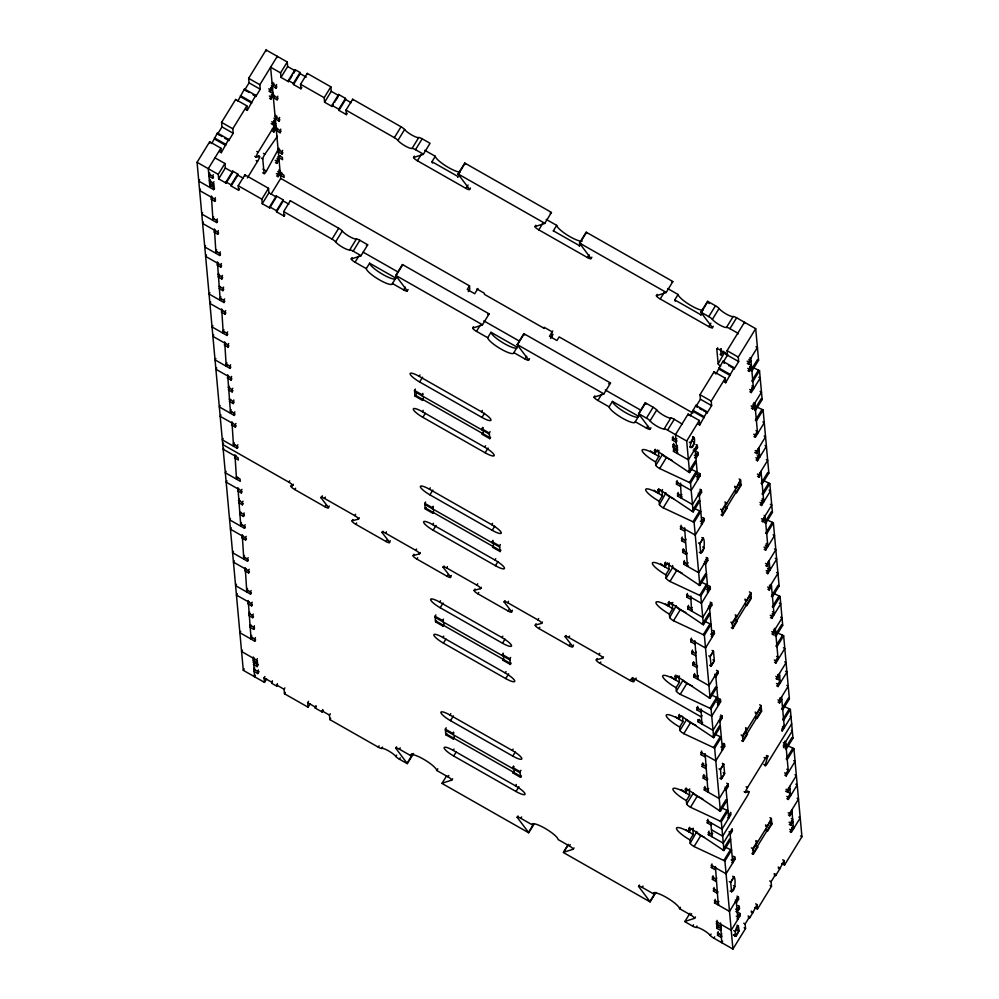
<?xml version="1.0" encoding="UTF-8"?>
<svg xmlns="http://www.w3.org/2000/svg" width="999" height="999" viewBox="0 0 999 999"><rect width="100%" height="100%" fill="white"/><g stroke="black" fill="none" stroke-linecap="round" stroke-linejoin="round"><path stroke-width="1.5" d="M738.935 930.793C730.694 949.45 738.111 913.086 738.935 930.793L737.537 929.994M763.773 764.385L765.184 765.184L767.781 756.255L766.383 755.456M262.7 172.802L264.098 173.601A4.346 0.662 -60.3 0 0 266.433 171.104L278.546 148.863M266.558 678.995L264.473 682.392L243.294 670.329L197.065 162.3L209.678 141.771L220.891 148.152L221.303 152.66L219.892 151.86M218.244 134.54L217.545 134.141L221.99 126.898L221.578 122.377L235.652 99.475L246.865 105.869L247.277 110.377L245.866 109.578M245.292 90.509L244.593 90.11L249.051 82.855L248.639 78.334L266.071 49.95L287.25 62L287.662 66.521L280.981 77.398L288.461 81.656L289.298 80.295M211.751 143.556L217.432 133.017L228.646 139.398L228.759 140.534L227.347 139.735M237.725 101.274L244.493 88.973L255.707 95.355L255.806 96.491L254.408 95.692M199.613 179.758L198.776 181.119L213.724 189.623L214.56 188.274M220.891 148.152L208.279 168.681L209.99 187.5L211.101 185.689M228.759 140.534L233.204 133.279L232.792 128.759L246.865 105.869M255.806 96.491L260.252 89.236L259.852 84.728L277.285 56.331L277.397 57.505M221.303 152.66L228.646 139.398M247.277 110.377L255.707 95.355M209.59 172.59L208.754 173.951L212.487 176.086L212.7 178.334L208.953 176.211L210.215 174.176M200.462 189.173L199.625 190.522L214.585 199.038L214.785 201.298L211.051 199.163L212.3 197.128M210.227 179.558L209.39 180.919L213.124 183.042L213.324 185.302L209.59 183.179L210.839 181.131M212.487 176.086L213.324 174.725M212.7 178.334L213.536 176.985M210.614 183.878L209.778 185.24L213.524 187.375L213.724 189.623M271.391 85.489L276.061 88.149L275.849 85.889L272.115 83.766L272.952 82.405M268.893 91.109L270.304 91.908L270.092 89.648L273.988 83.304M227.385 181.094L226.124 183.129L218.656 178.871L218.244 174.363L224.925 163.486L214.947 157.817L215.01 158.466M280.981 77.398L280.569 72.877L287.25 62M213.124 183.042L213.961 181.681M270.304 91.908L272.527 88.274L271.129 87.487M213.324 185.302L214.161 183.941M213.524 187.375L214.348 186.014M218.656 178.871L225.324 168.007L224.925 163.486M275.849 85.889L276.686 84.528M269.543 98.252L270.954 99.051L270.741 96.791L272.964 93.169L272.527 88.274M276.061 88.149L276.885 86.788M211.401 196.004L212.987 220.429L214.098 218.619M270.954 99.051L273.726 94.518M202.61 212.687L201.773 214.048L216.721 222.552L217.557 221.191M273.913 118.157L279.058 121.079L278.846 118.819L275.112 116.696L273.376 97.69L274.638 95.654M214.585 199.038L215.409 197.677M273.376 97.69L277.123 99.813L277.747 96.204M226.124 183.129L226.024 182.005L232.705 171.129L237.737 174.001L237.849 175.125L231.169 186.001L238.636 190.247L239.473 188.898M288.461 81.656L288.361 80.519L295.03 69.643L300.075 72.515L300.175 73.651L293.494 84.515L300.974 88.774L301.81 87.413M214.785 201.298L215.622 199.937M227.797 180.407L228.209 179.733M228.634 179.058L229.47 177.697M229.882 177.01L230.294 176.336M230.719 175.649L231.131 174.975M231.556 174.301L232.392 172.939M277.123 99.813L277.959 98.451M289.71 79.608L290.135 78.933M290.547 78.247L291.383 76.898M291.795 76.211L292.22 75.537M293.469 73.501L294.305 72.14M294.717 71.453L295.03 69.643M203.459 222.09L202.622 223.451L217.57 231.968L217.782 234.228L214.048 232.093L215.297 230.057M231.169 186.001L231.056 184.865L237.737 174.001M293.494 84.515L293.394 83.392L300.075 72.515M213.611 216.808L212.775 218.169L216.508 220.304L216.721 222.552M275.112 116.696L275.949 115.335M271.191 123.639L273.289 124.838L273.089 122.577L276.985 116.234M273.289 124.838L275.524 121.204L274.126 120.404M216.508 220.304L217.345 218.943M254.807 156.393L256.206 157.193A4.346 0.662 -60.3 0 1 258.167 152.273L275.749 123.651L274.338 122.852M278.846 118.819L279.683 117.457M238.636 190.247L238.224 185.739L244.905 174.862L268.519 188.312L268.931 192.819L262.262 203.696L269.73 207.954L271.403 205.232M300.974 88.774L300.562 84.253L307.242 73.389L330.856 86.826L331.268 91.346L324.588 102.223L332.068 106.468L333.316 104.433M272.54 131.181L273.951 131.98L273.738 129.72L275.961 126.099L275.524 121.204M279.058 121.079L279.882 119.718M214.398 228.933L215.984 253.359L217.108 251.523M273.951 131.98L276.723 127.447M205.607 245.617L204.77 246.978L219.718 255.482L220.554 254.121M247.39 177.922L257.555 161.363A4.346 0.662 -60.3 0 0 259.553 156.443L258.154 155.644M279.795 149.463L278.309 151.873L282.055 154.008L281.843 151.748L278.109 149.625L276.373 130.619L277.635 128.571M217.57 231.968L218.406 230.607M276.373 130.619L280.12 132.742L280.744 129.121M217.782 234.228L218.619 232.867M280.12 132.742L280.944 131.381M206.456 255.02L205.619 256.381L220.567 264.897L220.779 267.145L217.045 265.022L218.294 262.987M216.608 249.738L215.772 251.099L219.505 253.222L219.718 255.482M278.109 149.625L278.946 148.264M219.505 253.222L220.342 251.873M281.843 151.748L282.68 150.387M275.399 162.612L276.81 163.399L276.598 161.151L279.945 155.707M282.055 154.008L282.879 152.647M276.81 163.399L279.033 159.778L276.935 158.579M217.395 261.863L220.255 300.399L221.378 298.589M220.567 264.897L221.403 263.536M262.262 203.696L261.85 199.176L268.519 188.312M324.588 102.223L324.176 97.702L330.856 86.826M220.779 267.145L221.616 265.796M276.611 175.874L278.009 176.673L277.809 174.413L280.032 170.792L279.033 159.778M278.009 176.673L280.794 172.14M218.744 273.264L217.919 274.613L221.653 276.748L221.853 279.008L218.119 276.873L219.455 274.7M280.769 178.896L280.444 175.3L281.93 172.889M209.877 292.657L209.041 294.018L224.001 302.522L224.837 301.161M271.029 194.193L280.731 178.409L469.48 285.851L469.792 289.235L468.306 291.658M221.653 276.748L222.49 275.387M221.853 279.008L222.69 277.647M210.739 302.06L209.902 303.421L224.85 311.938L225.062 314.185L221.316 312.063L222.577 310.027M220.429 286.501L219.181 288.536L222.914 290.672L223.751 289.31M269.73 207.954L269.63 206.818L276.311 195.954L283.167 199.85L283.266 200.974L276.586 211.85L284.066 216.109L284.89 214.748M332.068 106.468L331.968 105.345L338.636 94.468L345.492 98.377L345.592 99.5L338.923 110.377L346.391 114.623L347.227 113.274M271.815 204.558L272.24 203.871M272.652 203.197L273.077 202.51M273.901 201.161L275.162 199.113M275.574 198.439L276.311 195.954M334.565 102.398L334.99 101.711M335.826 100.362L337.075 98.314M337.487 97.64L338.324 96.279M222.914 290.672L223.551 287.05M220.891 296.778L220.055 298.139L223.788 300.262L224.001 302.522M276.586 211.85L276.486 210.727L283.167 199.85M338.923 110.377L338.811 109.241L345.492 98.377M223.788 300.262L224.625 298.901M221.678 308.891L223.252 333.329L224.375 331.506M212.874 325.587L212.038 326.935L226.998 335.452L227.834 334.091M284.066 216.109L283.654 211.588L290.322 200.724L338.698 228.259A4.346 0.924 31.6 0 1 342.295 231.019A8.704 1.836 31.6 0 0 349.475 236.526A8.704 1.836 31.6 0 0 356.393 239.036A4.358 0.924 31.6 0 1 359.84 240.297L367.732 244.78L360.926 255.881L351.223 258.978A4.346 0.924 31.6 0 0 355.057 262.238L366.271 268.619A15.235 3.222 31.6 0 0 379.72 280.02A15.235 3.222 31.6 0 0 392.445 283.516L403.658 289.897A4.346 0.924 31.6 0 0 407.292 290.896L408.116 289.535M346.391 114.623L345.979 110.115L352.659 99.238L401.036 126.773A4.346 0.924 31.6 0 1 404.632 129.533A8.704 1.836 31.6 0 0 411.813 135.052A8.704 1.836 31.6 0 0 418.718 137.562A4.358 0.924 31.6 0 1 422.177 138.811L430.057 143.294L423.251 154.408L413.561 157.505A4.346 0.924 31.6 0 0 417.395 160.752L465.984 188.411A4.346 0.924 31.6 0 0 469.617 189.41L470.454 188.049M224.85 311.938L225.687 310.577M225.062 314.185L225.899 312.824M213.736 334.99L212.899 336.351L227.847 344.855L228.059 347.115L224.313 344.992L225.574 342.957M223.888 329.707L223.052 331.069L226.785 333.191L226.998 335.452M226.785 333.191L227.622 331.83M224.675 341.82L226.249 366.246L227.385 364.423M215.871 358.504L215.035 359.865L229.995 368.381L230.831 367.02M227.847 344.855L228.684 343.506M228.059 347.115L228.896 345.754M216.733 367.919L215.896 369.28L230.844 377.784L231.056 380.045L227.31 377.922L228.571 375.874M226.885 362.637L226.049 363.998L229.782 366.121L229.995 368.381M229.782 366.121L230.619 364.76M227.66 374.75L230.532 413.286L231.643 411.476M230.844 377.784L231.681 376.423M231.056 380.045L231.893 378.683M229.021 386.151L228.184 387.512L231.93 389.647L232.13 391.895L228.396 389.772L229.733 387.6M220.155 405.544L219.318 406.905L234.266 415.422L235.102 414.061M231.93 389.647L232.755 388.286M232.13 391.895L232.967 390.534M221.016 414.96L220.18 416.321L235.127 424.825L235.339 427.085L231.593 424.962L232.842 422.914M230.707 399.4L229.458 401.436L233.192 403.571L234.028 402.21M361.051 255.657L353.171 251.161A4.358 0.924 31.6 0 0 349.712 249.912A8.704 1.836 31.6 0 1 342.807 247.402A8.704 1.836 31.6 0 1 335.614 241.883A4.346 0.924 31.6 0 0 332.018 239.123L338.698 228.259M423.389 154.171L415.497 149.688A4.358 0.924 31.6 0 0 412.05 148.439A8.704 1.836 31.6 0 1 405.132 145.929A8.704 1.836 31.6 0 1 397.952 140.409A4.346 0.924 31.6 0 0 394.355 137.65L401.036 126.773M233.192 403.571L233.816 399.95M231.169 409.677L230.332 411.039L234.066 413.161L234.266 415.422M335.614 241.883L342.295 231.019M397.952 140.409L404.632 129.533M234.066 413.161L234.902 411.8M231.955 421.778L233.529 446.216L234.64 444.405M223.152 438.474L222.315 439.835L237.263 448.351L238.099 446.99M223.576 443.181L222.74 444.543L288.861 482.18A4.346 0.924 31.6 0 1 292.507 485.689L293.344 484.328M235.127 424.825L235.964 423.464M235.339 427.085L236.164 425.724M223.726 448.339L223.177 449.25L238.124 457.754L238.324 460.015L234.59 457.879L236.076 455.469M349.712 249.912L356.393 239.036M412.05 148.426L418.718 137.562M234.166 442.607L233.329 443.956L237.063 446.091L237.263 448.351M353.171 251.161L359.84 240.297M415.497 149.688L422.177 138.811M351.223 258.978L352.06 257.617M413.561 157.505L414.385 156.144M237.063 446.091L237.899 444.73M234.94 454.72L236.526 479.145L237.65 477.31M226.149 471.403L225.312 472.764L240.26 481.281L240.06 479.021L236.326 476.885M355.057 262.238L358.816 256.119M417.395 160.752L421.153 154.645M227.01 480.819L226.174 482.167L241.121 490.684L241.321 492.944L237.587 490.809L238.836 488.773M366.271 268.619L369.618 263.187L395.779 278.072L392.445 283.516M432.555 163.074A15.235 3.222 31.6 0 1 431.955 161.701L435.289 156.269L424.775 150.287M237.937 487.649L240.809 526.186L241.92 524.375M241.121 490.684L241.958 489.323M241.321 492.944L242.158 491.583M239.298 499.05L238.461 500.412L242.195 502.534L242.407 504.795L238.674 502.672L239.997 500.487M230.432 518.444L229.595 519.805L244.543 528.309L245.379 526.96M242.195 502.534L243.032 501.173M242.407 504.795L243.244 503.434M231.281 527.847L230.457 529.208L245.404 537.724L245.604 539.984L241.87 537.849L243.119 535.814M240.984 512.3L239.735 514.335L243.469 516.458L244.305 515.097M243.469 516.458L244.093 512.849M241.433 522.564L240.597 523.926L244.343 526.061L244.543 528.309M529.532 358.641L528.696 360.002A4.346 0.924 31.6 0 1 525.062 359.003L513.848 352.622A15.235 3.222 31.6 0 1 501.123 349.126A15.235 3.222 31.6 0 1 487.687 337.724L476.473 331.343A4.346 0.924 31.6 0 1 472.639 328.097L482.33 325L489.135 313.886L402.422 264.535L395.754 275.399L482.467 324.762M407.292 290.896L395.929 275.811L402.609 264.947A4.358 0.924 31.6 0 1 402.447 264.635M469.617 189.41L458.266 174.338L464.947 163.461A4.358 0.924 31.6 0 1 464.785 163.162M244.343 526.061L245.18 524.7M242.233 534.677L243.806 559.115L244.917 557.305M233.429 551.373L232.592 552.734L247.54 561.238L248.376 559.877M245.404 537.724L246.241 536.363M245.604 539.984L246.441 538.623M234.278 560.776L233.454 562.137L248.401 570.654L248.601 572.914L244.867 570.779L246.116 568.743M403.658 289.897L405.319 287.175M465.984 188.411L468.069 185.015M288.861 482.18L289.698 480.819M244.43 555.494L243.594 556.855L247.34 558.978L247.54 561.238M329.27 505.993L328.434 507.355A4.346 0.924 31.6 0 1 324.987 506.768L294.767 489.572A4.346 0.924 31.6 0 1 291.059 486.076L291.895 484.727M247.34 558.978L248.177 557.629M245.217 567.619L246.803 592.045L247.927 590.209M236.426 584.303L235.589 585.664L250.537 594.168L251.373 592.807M294.767 489.572L295.604 488.211M248.401 570.654L249.238 569.293M248.601 572.914L249.438 571.553M237.275 593.706L236.451 595.067L251.398 603.583L251.598 605.831L247.864 603.708L249.113 601.673M247.427 588.423L246.591 589.785L250.337 591.908L250.537 594.168M250.337 591.908L251.174 590.559M248.214 600.549L251.086 639.085L252.198 637.275M251.398 603.583L252.235 602.222M251.598 605.831L252.435 604.482M249.575 611.95L248.739 613.299L252.472 615.434L252.685 617.694L248.938 615.559L250.274 613.386M328.434 507.355L321.066 497.852L322.327 495.816M240.709 631.343L239.872 632.704L254.82 641.208L255.657 639.847M252.472 615.434L253.309 614.073M321.066 497.852A4.346 0.924 31.6 0 1 324.513 498.439L325.349 497.077M252.685 617.694L253.509 616.333M251.261 625.187L250 627.222L253.746 629.358L254.57 627.996M324.987 506.768L325.824 505.419M253.746 629.358L254.37 625.736M242.42 650.162L241.583 651.51L256.531 660.027L256.743 662.287L252.997 660.152L254.258 658.116M251.711 635.464L250.874 636.825L254.62 638.948L254.82 641.208M469.48 285.851L467.257 289.473L474.725 293.731L477.972 288.461M254.62 638.948L255.444 637.587M419.143 376.323L481.431 411.775A10.877 2.298 31.6 0 1 491.033 419.917A10.877 2.298 31.6 0 1 481.943 417.42L419.655 381.968A10.877 2.298 31.6 0 1 410.052 373.826A10.877 2.298 31.6 0 1 419.143 376.323L419.967 374.962M423.339 399.001L422.502 400.362L415.035 396.103L414.523 390.459L415.347 389.098M419.655 381.968L422.577 377.21M243.294 670.329L244.231 668.806M253.346 656.992L254.508 676.71L255.444 675.187M415.035 396.103L416.283 394.068M254.021 660.863L253.184 662.225L256.93 664.347L257.13 666.608L253.396 664.485L255.07 661.763M256.531 660.027L257.367 658.666M256.743 662.287L257.567 660.926M422.927 394.48L422.09 395.841L422.827 393.356M254.658 667.832L253.821 669.193L257.555 671.316L257.767 673.576L254.033 671.44L255.282 669.405M256.93 664.347L257.767 662.999M257.13 666.608L258.379 664.572M423.239 397.864L422.502 400.362M257.555 671.316L258.391 669.954M257.767 673.576L259.016 671.54M359.278 517.769L358.441 519.13A4.346 0.924 31.6 0 0 354.732 515.634L355.569 514.285M390.309 540.746L389.485 542.107A4.346 0.924 31.6 0 1 386.039 541.52L355.819 524.325A4.346 0.924 31.6 0 1 352.098 520.829L352.934 519.468M472.639 328.097L473.464 326.735M591.87 257.168L591.033 258.529A4.346 0.924 31.6 0 1 587.4 257.53L538.811 229.87A4.346 0.924 31.6 0 1 534.964 226.611L535.801 225.25M422.352 411.688L484.652 447.152A10.877 2.298 31.6 0 1 494.255 455.294A10.877 2.298 31.6 0 1 485.164 452.797L422.864 417.332A10.877 2.298 31.6 0 1 413.274 409.19A10.877 2.298 31.6 0 1 422.352 411.688L423.189 410.327M355.819 524.325L356.655 522.964M422.864 417.332L425.374 413.261M476.473 331.343L480.232 325.237M538.811 229.87L542.981 223.077M264.473 682.392L264.061 677.871L264.897 676.51M277.51 684.765L276.686 686.126L271.641 683.254L272.377 680.769M271.641 683.254L272.477 681.892M487.687 337.724L491.021 332.292L517.195 347.19L513.848 352.622M553.446 231.194A15.235 3.222 31.6 0 1 553.359 230.819L556.705 225.374L546.191 219.393M276.686 686.126L277.41 683.641M310.165 703.808L308.079 707.205L284.465 693.768L284.053 689.248L284.89 687.886M389.485 542.107L382.118 532.604L382.954 531.243M284.465 693.768L285.302 692.407M382.118 532.604A4.346 0.924 31.6 0 1 385.564 533.191L386.401 531.83M386.039 541.52L386.863 540.159M528.696 360.002L517.345 344.93L524.025 334.053A4.358 0.924 31.6 0 1 523.863 333.753M591.033 258.529L579.682 243.444L586.363 232.58A4.358 0.924 31.6 0 1 586.201 232.28M429.408 489.21L491.708 524.675A10.877 2.298 31.6 0 1 501.311 532.817A10.877 2.298 31.6 0 1 492.22 530.319L429.92 494.855A10.877 2.298 31.6 0 1 420.329 486.713A10.877 2.298 31.6 0 1 429.408 489.21L430.244 487.849M579.37 246.303A15.235 3.222 31.6 0 0 579.52 245.704L580.856 243.531M433.616 511.9L432.779 513.249L425.312 509.003L424.787 503.359L425.624 501.998M429.92 494.855L432.842 490.097M481.431 411.775L482.267 410.414M425.312 509.003L426.136 507.642M481.943 417.42L484.453 413.349M308.079 707.205L307.667 702.697L308.504 701.335M433.204 507.38L432.367 508.741L433.104 506.256M483.154 427.847L481.893 429.882L482.629 427.397M525.062 359.003L526.735 356.293M587.4 257.53L589.073 254.807M433.516 510.764L432.779 513.249M483.041 431.918L482.305 434.403L489.785 438.661L490.621 437.3M482.305 434.403L483.141 433.042M322.939 710.614L322.103 711.975L315.247 708.079L315.984 705.594M315.247 708.079L316.084 706.718M420.329 552.522L419.493 553.883A4.346 0.924 31.6 0 0 415.784 550.387L416.62 549.025M451.361 575.499L450.524 576.86A4.346 0.924 31.6 0 1 447.077 576.273L416.87 559.078A4.346 0.924 31.6 0 1 413.149 555.581L413.986 554.22M432.629 524.587L494.93 560.052A10.877 2.298 31.6 0 1 504.532 568.194A10.877 2.298 31.6 0 1 495.442 565.696L433.141 530.232A10.877 2.298 31.6 0 1 423.539 522.09A10.877 2.298 31.6 0 1 432.629 524.587L433.466 523.226M489.785 438.661L489.273 433.017L490.109 431.655M552.722 331.019L549.475 336.288L556.955 340.534L559.178 336.913L692.881 413.024M550.599 338.349L553.021 334.403M322.103 711.975L322.827 709.49M433.141 530.232L436.063 525.474M484.652 447.152L485.489 445.791M416.87 559.078L417.694 557.717M485.164 452.797L488.086 448.039M413.549 753.483L407.28 763.686L399.4 759.19A4.358 0.924 31.6 0 1 395.816 756.43A8.704 1.836 31.6 0 0 388.623 750.923A8.704 1.836 31.6 0 0 381.718 748.413A4.346 0.924 31.6 0 1 378.259 747.152L329.882 719.617L329.47 715.109L330.307 713.748M329.882 719.617L330.719 718.256M450.524 576.86L443.169 567.357L444.006 565.996M443.169 567.357A4.346 0.924 31.6 0 1 446.615 567.944L447.452 566.583M447.077 576.273L447.914 574.912M439.685 602.11L501.985 637.574A10.877 2.298 31.6 0 1 511.575 645.716A10.877 2.298 31.6 0 1 502.497 643.219L440.197 607.754A10.877 2.298 31.6 0 1 430.594 599.612A10.877 2.298 31.6 0 1 439.685 602.11L440.522 600.749M443.893 624.787L443.057 626.148L435.576 621.89L435.064 616.246L435.901 614.885M440.197 607.754L443.119 602.996M491.708 524.675L492.544 523.314M435.576 621.89L436.413 620.529M492.22 530.319L494.73 526.236M443.481 620.279L442.644 621.628L443.381 619.143M493.007 541.421L492.17 542.782L492.907 540.297M443.793 623.663L443.057 626.148M493.319 544.805L492.582 547.29L500.062 551.548L500.899 550.187M492.582 547.29L493.419 545.941M442.907 637.487L505.194 672.939A10.877 2.298 31.6 0 1 514.797 681.081A10.877 2.298 31.6 0 1 505.719 678.583L443.419 643.131A10.877 2.298 31.6 0 1 433.816 634.989A10.877 2.298 31.6 0 1 442.907 637.487L443.743 636.126M500.062 551.548L499.55 545.904L500.374 544.542M481.381 587.275L480.544 588.636A4.346 0.924 31.6 0 0 476.835 585.139L477.672 583.778M512.412 610.252L511.575 611.613A4.346 0.924 31.6 0 1 508.129 611.026L477.909 593.831A4.346 0.924 31.6 0 1 474.2 590.334L475.037 588.973M378.259 747.152L379.096 745.803M650.948 427.759L650.112 429.12A4.346 0.924 31.6 0 1 646.478 428.121L635.264 421.74A15.235 3.222 31.6 0 1 622.539 418.244A15.235 3.222 31.6 0 1 609.103 406.843L597.889 400.462A4.346 0.924 31.6 0 1 594.043 397.202L594.88 395.841M713.274 326.273L712.449 327.635A4.346 0.924 31.6 0 1 708.815 326.636L660.214 298.976A4.346 0.924 31.6 0 1 656.38 295.729L657.217 294.368M443.419 643.131L445.929 639.048M494.93 560.052L495.766 558.691M381.718 748.413L382.542 747.052M477.909 593.831L478.746 592.469M495.442 565.696L497.939 561.613M597.889 400.462L601.648 394.343M660.214 298.976L663.561 293.544M663.973 292.869L664.397 292.183M407.255 763.573A4.346 0.924 31.6 0 0 407.093 763.273L395.741 748.189L396.578 746.827M609.103 406.843L612.437 401.411L638.598 416.296L635.264 421.74M675.374 301.298A15.235 3.222 31.6 0 1 674.775 299.925L678.109 294.493L667.594 288.511M395.741 748.189A4.346 0.924 31.6 0 1 399.375 749.188L400.212 747.826M395.804 756.43L396.64 755.069M399.4 759.19L400.237 757.829M511.575 611.613L504.22 602.11L505.044 600.749M399.375 749.188L410.589 755.569L411.638 753.87M407.093 763.273L412.937 753.758M504.22 602.11A4.346 0.924 31.6 0 1 507.667 602.697L508.503 601.336M508.129 611.026L508.966 609.665M449.962 715.009L512.25 750.461A10.877 2.298 31.6 0 1 521.853 758.603A10.877 2.298 31.6 0 1 512.774 756.106L450.474 720.654A10.877 2.298 31.6 0 1 440.871 712.512A10.877 2.298 31.6 0 1 449.962 715.009L450.799 713.648M712.449 327.635L701.086 312.562A4.358 0.924 31.6 0 1 700.923 312.262L707.579 301.273L715.471 305.769A4.346 0.924 31.6 0 1 719.055 308.516A8.704 1.836 31.6 0 0 726.248 314.036A8.704 1.836 31.6 0 0 733.154 316.546A4.358 0.924 31.6 0 1 736.613 317.794L755.706 328.671L758.578 360.227L751.897 371.091A4.358 0.924 31.6 0 1 750.823 370.442L757.504 359.565A4.358 0.924 31.6 0 0 758.578 360.227M650.112 429.12L638.761 414.036L645.441 403.171A4.358 0.924 31.6 0 1 645.279 402.872M701.086 312.562L707.767 301.686A4.358 0.924 31.6 0 1 707.604 301.386M454.17 737.687L453.334 739.048L445.854 734.789L445.342 729.145L446.178 727.784M450.474 720.654L453.396 715.896M501.985 637.574L502.809 636.213M700.911 315.147A15.235 3.222 31.6 0 0 700.936 314.822L702.272 312.65M445.854 734.789L446.69 733.428M502.497 643.219L504.994 639.135M453.758 733.166L452.922 734.527L453.646 732.042M646.453 418.119L653.134 407.242L645.254 402.759L638.573 413.623L646.453 418.119A4.346 0.924 31.6 0 1 650.049 420.879A8.704 1.836 31.6 0 0 657.23 426.386A8.704 1.836 31.6 0 0 664.148 428.896A4.358 0.924 31.6 0 1 667.594 430.157L686.688 441.021L689.56 472.577A4.358 0.924 31.6 0 1 688.486 471.915L658.129 451.623A4.346 0.924 31.6 0 0 654.495 450.624L655.319 449.263M737.911 334.19L737.811 333.154L729.932 328.671A4.358 0.924 31.6 0 0 726.485 327.422A8.704 1.836 31.6 0 1 719.567 324.912A8.704 1.836 31.6 0 1 712.374 319.393A4.346 0.924 31.6 0 0 708.791 316.633L715.471 305.769M503.284 654.32L502.447 655.681L503.184 653.184M454.058 736.55L453.334 739.048M503.596 657.704L502.859 660.189L510.339 664.447L511.163 663.086M502.859 660.189L503.696 658.828M650.049 420.879L656.73 410.002A4.346 0.924 31.6 0 0 653.134 407.242M712.374 319.393L719.055 308.516M646.478 428.121L647.727 426.086M708.815 326.636L710.901 323.239M452.647 778.745L451.81 780.107A4.346 0.924 31.6 0 0 447.964 776.847L436.75 770.466L437.799 768.768M453.184 750.374L515.472 785.838A10.877 2.298 31.6 0 1 525.074 793.98A10.877 2.298 31.6 0 1 515.984 791.483L453.696 756.018A10.877 2.298 31.6 0 1 444.093 747.876A10.877 2.298 31.6 0 1 453.184 750.374L454.021 749.013M510.339 664.447L509.815 658.803L510.651 657.442M453.696 756.018L456.193 751.947M505.194 672.939L506.031 671.578M542.432 622.027L541.595 623.388A4.346 0.924 31.6 0 0 537.874 619.892L538.711 618.531M573.463 645.004L572.627 646.365A4.346 0.924 31.6 0 1 569.18 645.779L538.961 628.583A4.346 0.924 31.6 0 1 535.252 625.087L536.088 623.726M505.719 678.583L508.641 673.826M446.703 775.724L441.983 783.428L528.696 832.791L534.128 823.963M538.961 628.583L539.797 627.222M447.964 776.847L448.801 775.486M664.148 428.896L670.816 418.019A4.358 0.924 31.6 0 1 674.275 419.28L682.192 424.1M726.473 327.422L733.154 316.546M720.616 366.208A4.346 0.924 31.6 0 1 718.156 363.811L716.82 349.138L717.657 347.777M667.594 430.157L674.275 419.28M729.932 328.671L736.613 317.794M658.903 488.573L658.066 489.922A4.346 0.924 31.6 0 1 661.7 490.921L692.07 511.226A4.358 0.924 31.6 0 0 693.144 511.888L690.521 483.054A4.346 0.924 31.6 0 0 689.46 482.492L659.665 468.556A4.346 0.924 31.6 0 1 655.831 465.297L655.519 461.913A15.235 3.222 31.6 0 1 642.07 450.512A15.235 3.222 31.6 0 1 654.795 454.008L657.305 449.925M658.129 451.623L658.953 450.262M716.82 349.138A4.346 0.924 31.6 0 1 720.454 350.137L721.29 348.776M655.519 461.913L658.853 456.468L658.366 451.036M720.017 354.308A15.235 3.222 31.6 0 0 721.191 354.995L723.488 351.261M676.997 440.809L676.161 442.17L672.427 440.035L673.051 436.426M655.831 465.297L662.499 454.42A4.346 0.924 31.6 0 0 666.345 457.679L671.927 460.289M718.156 363.811L724.762 352.098M698.313 424.2L699.725 425L699.312 420.479L688.099 414.098L675.486 434.64L677.197 453.459L677.747 452.547M696.241 406.031L700.411 399.238L699.999 394.717L714.073 371.815L725.286 378.196L725.686 382.717L724.287 381.918M723.288 361.988L727.459 355.194L727.06 350.674L744.492 322.29L744.605 323.464M672.427 440.035L673.676 437.999M690.172 415.896L695.853 405.357L707.067 411.738L707.167 412.862L705.769 412.063M715.871 374.063L722.914 361.313L734.128 367.694L734.228 368.818L732.829 368.032M677.634 447.764L676.798 449.125L673.064 447.003L673.688 443.381M676.798 438.549L675.961 439.91L672.227 437.774M659.665 468.556L666.345 457.679M673.064 447.003L674.313 444.955M695.903 444.543L697.314 445.342L688.411 459.84L673.451 451.323L674.088 447.714M673.451 451.323L674.712 449.288M677.434 445.504L676.598 446.865L672.851 444.742M677.821 449.837L676.985 451.198L673.251 449.063M572.627 646.365L565.259 636.863L566.096 635.501M686.688 441.021L699.312 420.479M707.167 412.862L711.625 405.619L711.213 401.099L725.286 378.196M734.228 368.818L738.673 361.576L738.261 357.055L755.706 328.671M699.725 425L707.067 411.738M725.686 382.717L734.128 367.694M565.259 636.863A4.346 0.924 31.6 0 1 568.706 637.449L569.542 636.088M665.596 562.15L664.76 563.511A4.346 0.924 31.6 0 1 668.393 564.51L698.763 584.815A4.358 0.924 31.6 0 0 699.837 585.476L694.093 522.365A4.346 0.924 31.6 0 0 693.031 521.803L663.249 507.854A4.346 0.924 31.6 0 1 659.402 504.607L659.09 501.211A15.235 3.222 31.6 0 1 645.654 489.822A15.235 3.222 31.6 0 1 658.378 493.319L660.464 489.922M661.7 490.921L662.537 489.572M569.18 645.779L570.017 644.417M659.09 501.211L662.437 495.779L661.987 490.846M659.402 504.607L665.996 492.819M747.314 363.436L748.713 364.235L748.513 361.988L757.417 347.49L756.018 346.69M681.018 484.927L680.182 486.288L676.448 484.165L677.072 480.544M697.314 445.342L697.514 447.602L695.292 451.223L693.194 450.025M748.713 364.235L750.948 360.614L748.838 359.415M512.25 750.461L513.086 749.1M676.448 484.165L677.697 482.117M663.249 507.854L669.917 496.99A4.346 0.924 31.6 0 1 666.083 493.731M696.565 451.698L697.964 452.485L695.741 456.118L694.33 455.319M747.964 370.592L749.375 371.391L749.163 369.131L751.385 365.509L749.987 364.71M512.774 756.106L515.272 752.035M680.531 483.129L681.256 498.139L682.092 496.778M697.964 452.485L698.164 454.745L695.941 458.379L694.542 457.579M749.375 371.391L751.598 367.769L749.487 366.571M688.486 471.915L695.167 461.051A4.358 0.924 31.6 0 0 696.241 461.7L689.56 472.577M699.974 489.235L701.373 490.022L692.469 504.52L677.522 496.016L678.146 492.395M677.522 496.016L678.771 493.981M513.973 766.533L512.724 768.568L513.449 766.083M681.892 494.53L681.056 495.879L677.322 493.756M689.46 482.492L696.128 471.615A4.346 0.924 31.6 0 1 697.202 472.177L690.521 483.054M758.466 370.142L751.785 381.019A4.346 0.924 31.6 0 1 752.846 381.581L759.527 370.704A4.346 0.924 31.6 0 0 758.466 370.142L752.884 367.532M513.861 770.604L513.136 773.089L520.604 777.347L521.441 775.986M513.136 773.089L513.973 771.727M698.488 472.864L699.887 473.663L697.664 477.285L696.266 476.486M749.899 391.758L751.298 392.557L751.086 390.297L753.321 386.675L751.91 385.876M699.887 473.663L700.099 475.911L691.183 490.409L676.236 481.905M751.298 392.557L760.202 378.059L758.803 377.26M520.604 777.347L520.092 771.703L520.929 770.341M515.472 785.838L516.308 784.477M603.471 656.78L602.647 658.141A4.346 0.924 31.6 0 0 598.925 654.645L599.762 653.284M634.515 679.757L633.678 681.118A4.346 0.924 31.6 0 1 630.232 680.531L600.012 663.324A4.346 0.924 31.6 0 1 596.303 659.839L597.127 658.478M515.984 791.483L518.906 786.725M751.385 408.129L752.784 408.928L752.584 406.668L761.488 392.17L760.089 391.371M685.077 529.62L684.253 530.981L680.506 528.846L681.143 525.237M701.373 490.022L701.585 492.282L699.362 495.916L697.951 495.117M752.784 408.928L755.007 405.307L752.909 404.108M680.506 528.846L681.768 526.81M692.07 511.226L698.751 500.349A4.358 0.924 31.6 0 0 699.824 501.011L693.144 511.888M600.012 663.324L600.849 661.975M762.15 399.525L755.481 410.402A4.358 0.924 31.6 0 1 754.407 409.752L761.076 398.876A4.358 0.924 31.6 0 0 762.15 399.525L759.527 370.704M684.602 527.809L687.462 566.346L688.024 565.446M685.326 542.832L681.593 540.696L682.217 537.087M669.18 601.46L668.343 602.822A4.346 0.924 31.6 0 1 671.977 603.821L702.347 624.125A4.358 0.924 31.6 0 0 703.421 624.775L700.799 595.953A4.346 0.924 31.6 0 0 699.725 595.392L669.942 581.443A4.346 0.924 31.6 0 1 666.096 578.196L665.796 574.8A15.235 3.222 31.6 0 1 652.347 563.411A15.235 3.222 31.6 0 1 665.072 566.908L667.582 562.824M681.593 540.696L682.841 538.661M693.031 521.803L699.712 510.926A4.346 0.924 31.6 0 1 700.774 511.488L694.093 522.365M762.05 409.453L755.369 420.317A4.346 0.924 31.6 0 1 756.43 420.879L763.111 410.015A4.346 0.924 31.6 0 0 762.05 409.453L756.455 406.83M668.393 564.51L669.23 563.149M685.951 539.21L685.127 540.571L681.38 538.449M665.796 574.8L669.13 569.368L668.631 563.936M528.671 832.679A4.346 0.924 31.6 0 0 528.508 832.379L517.157 817.307L517.994 815.946M687.225 553.134L686.388 554.495L682.654 552.372L683.279 548.751M666.096 578.196L672.777 567.32L672.614 565.484M682.654 552.372L684.315 549.65M702.559 517.544L703.958 518.344L701.723 521.965L700.324 521.178M753.958 436.451L755.369 437.25L755.157 434.99L757.379 431.368L755.981 430.569M517.157 817.307A4.346 0.924 31.6 0 1 520.791 818.306L521.628 816.945M703.958 518.344L704.158 520.604L695.254 535.102L680.307 526.585M755.369 437.25L764.272 422.752L762.861 421.953M669.942 581.443L676.623 570.579A4.346 0.924 31.6 0 1 672.777 567.32M706.181 557.442L707.579 558.241L698.676 572.727L683.728 564.223L684.365 560.601M683.728 564.223L684.977 562.187M688.099 562.737L687.262 564.098L683.528 561.962M754.745 452.422L756.855 453.621L756.643 451.361L765.546 436.863L764.148 436.063M721.066 514.835L722.477 515.634L721.952 509.989L726.41 502.747L725.012 501.948M734.752 487.375L736.163 488.174L740.509 479.795L739.11 478.996M756.855 453.621L759.078 449.987L757.679 449.188M722.04 511.151L740.596 480.944M722.352 514.535L740.908 484.328M756.106 459.965L757.504 460.764L757.292 458.504L759.527 454.882L758.129 454.083M722.477 515.634L726.922 508.391L725.424 506.468M735.164 491.883L736.575 492.682L741.021 485.439L740.509 479.795M528.508 832.379L533.941 823.551M757.504 460.764L766.408 446.266L765.009 445.467M675.873 675.049L675.037 676.41A4.346 0.924 31.6 0 1 678.671 677.409L709.04 697.714A4.358 0.924 31.6 0 0 710.114 698.363L704.37 635.264A4.346 0.924 31.6 0 0 703.308 634.702L673.513 620.754A4.346 0.924 31.6 0 1 669.68 617.494L669.367 614.11A15.235 3.222 31.6 0 1 655.931 602.709A15.235 3.222 31.6 0 1 668.643 606.206L670.741 602.809M671.977 603.821L672.814 602.459M669.367 614.11L672.702 608.678L672.165 602.747M630.232 680.531L631.056 679.17M633.678 681.118L631.992 678.945L632.829 677.584M669.68 617.494L676.273 605.706M757.592 476.336L758.99 477.135L758.79 474.875L767.694 460.377L766.295 459.577M691.296 597.827L690.459 599.188L686.713 597.052L687.349 593.443M707.579 558.241L707.791 560.489L705.569 564.123L704.158 563.324M758.99 477.135L761.213 473.514L759.814 472.714M631.992 678.945A4.346 0.924 31.6 0 1 635.364 679.42L636.188 678.059M686.713 597.052L687.974 595.017M673.513 620.754L680.194 609.877A4.346 0.924 31.6 0 1 676.36 606.63M690.809 596.016L691.533 611.038L692.369 609.677M698.763 584.815L705.444 573.938A4.358 0.924 31.6 0 0 706.518 574.6L699.837 585.476M768.855 473.114L762.175 483.991A4.346 0.924 31.6 0 1 761.101 483.341L767.781 472.465A4.346 0.924 31.6 0 0 768.855 473.114L763.111 410.015M710.252 602.122L711.65 602.921L702.747 617.419L687.799 608.915L688.423 605.294M687.799 608.915L689.048 606.868M692.17 607.417L691.333 608.778L687.587 606.655M699.725 595.392L706.405 584.515A4.346 0.924 31.6 0 1 707.467 585.077L700.799 595.953M768.743 483.041L762.062 493.906A4.358 0.924 31.6 0 1 763.124 494.468L769.804 483.603A4.358 0.924 31.6 0 0 768.743 483.041L763.323 480.507M708.766 585.751L710.164 586.55L707.941 590.172L706.53 589.385M760.164 504.657L761.575 505.457L761.363 503.196L763.586 499.575L762.187 498.776M710.164 586.55L710.364 588.811L701.46 603.309L686.513 594.792M761.575 505.457L770.479 490.959L769.068 490.159M761.663 521.028L763.061 521.828L762.849 519.567L771.765 505.069L770.354 504.27M695.354 642.507L694.517 643.868L690.784 641.745L691.408 638.124M711.65 602.921L711.862 605.182L709.627 608.803L708.229 608.004M763.061 521.828L765.284 518.194L763.885 517.407M690.784 641.745L692.032 639.71M702.347 624.125L709.028 613.249A4.358 0.924 31.6 0 0 710.089 613.91L703.421 624.775M568.106 844.829L563.523 852.309L573.226 849.212L574.05 847.864M568.406 844.392L563.399 852.547L650.112 901.91L655.956 892.394M772.427 512.425L765.746 523.301A4.358 0.924 31.6 0 1 764.672 522.639L771.353 511.775A4.358 0.924 31.6 0 0 772.427 512.425L769.804 483.603M694.879 640.709L697.739 679.245L698.301 678.333M573.226 849.212A4.346 0.924 31.6 0 0 569.38 845.966L570.217 844.605M695.604 655.731L691.857 653.596L692.494 649.974M679.445 714.36L678.621 715.721A4.346 0.924 31.6 0 1 682.255 716.72L712.612 737.012A4.358 0.924 31.6 0 0 713.686 737.674L711.063 708.84A4.358 0.924 31.6 0 0 710.002 708.279L680.219 694.342A4.346 0.924 31.6 0 1 676.373 691.083L676.061 687.699A15.235 3.222 31.6 0 1 662.624 676.298A15.235 3.222 31.6 0 1 675.349 679.795L677.846 675.724M691.857 653.596L693.119 651.56M703.308 634.702L709.989 623.826A4.346 0.924 31.6 0 1 711.051 624.387L704.37 635.264M772.314 522.34L765.634 533.216A4.358 0.924 31.6 0 1 766.708 533.778L773.388 522.902A4.358 0.924 31.6 0 0 772.314 522.34L768.593 520.604M678.671 677.409L679.507 676.048M696.228 652.11L695.391 653.471L691.658 651.336M676.061 687.699L679.407 682.267L678.908 676.835M697.502 666.033L696.665 667.394L692.919 665.259L693.556 661.65M676.373 691.083L683.054 680.219A4.346 0.924 31.6 0 0 686.887 683.466L692.482 686.088M692.919 665.259L694.592 662.549M712.824 630.444L714.235 631.243L712 634.865L710.601 634.065M764.235 549.338L765.634 550.137L765.434 547.889L767.657 544.255L766.258 543.456M714.235 631.243L714.435 633.503L705.531 648.001L690.584 639.485M765.634 550.137L774.537 535.639L773.139 534.852M680.219 694.342L686.887 683.466M716.458 670.329L717.856 671.128L708.953 685.626L694.005 677.122L694.63 673.501M694.005 677.122L695.254 675.074M698.376 675.624L697.539 676.985L693.793 674.862M765.721 565.709L767.132 566.508L766.92 564.248L775.823 549.75L774.425 548.963M731.343 627.734L732.742 628.533L732.23 622.889L736.688 615.634L735.276 614.847M745.029 600.262L746.428 601.061L750.786 592.682L749.387 591.883M767.132 566.508L769.355 562.887L767.956 562.087M732.317 624.038L750.873 593.843M732.629 627.434L751.173 597.227M766.37 572.864L767.781 573.663L767.569 571.403L769.804 567.782L768.393 566.982M732.742 628.533L737.2 621.278L735.689 619.355M745.441 604.782L746.84 605.581L751.298 598.326L750.786 592.682M767.781 573.663L776.685 559.165L775.286 558.366M686.151 787.949L685.314 789.31A4.346 0.924 31.6 0 1 688.948 790.309L719.317 810.601A4.358 0.924 31.6 0 0 720.391 811.263L714.647 748.151A4.346 0.924 31.6 0 0 713.586 747.589L683.791 733.653A4.346 0.924 31.6 0 1 679.957 730.394L679.645 727.01A15.235 3.222 31.6 0 1 666.196 715.609A15.235 3.222 31.6 0 1 678.92 719.105L680.931 715.846M679.645 727.01L682.979 721.565L682.504 716.308M679.957 730.394L686.625 719.517A4.346 0.924 31.6 0 0 690.471 722.776L695.891 725.311M767.869 589.235L769.267 590.034L769.068 587.774L777.971 573.276L776.56 572.477M701.56 710.714L700.724 712.075L696.99 709.952L697.627 706.33M717.856 671.128L718.069 673.388L715.833 677.01L714.435 676.211M769.267 590.034L771.49 586.401L769.392 585.214M696.99 709.952L698.239 707.916M683.791 733.653L690.471 722.776M701.086 708.915L701.81 723.938L702.647 722.577M709.04 697.714L715.721 686.837A4.358 0.924 31.6 0 0 716.795 687.487L710.114 698.363M779.12 586.013L772.452 596.89A4.358 0.924 31.6 0 1 771.378 596.228L778.046 585.352A4.358 0.924 31.6 0 0 779.12 586.013L773.388 522.902M720.529 715.022L721.927 715.821L713.024 730.319L698.076 721.802L699.55 719.392M701.997 715.521L701.161 716.882L635.364 679.42M710.002 708.279L716.683 697.414A4.358 0.924 31.6 0 1 717.744 697.976L711.063 708.84M779.02 595.928L772.339 606.805A4.346 0.924 31.6 0 1 773.401 607.367L780.082 596.49A4.346 0.924 31.6 0 0 779.02 595.928L773.426 593.319M719.03 698.651L720.441 699.45L718.206 703.071L716.807 702.272M770.441 617.557L771.84 618.344L771.64 616.096L773.863 612.462L772.464 611.663M720.441 699.45L720.641 701.71L711.738 716.208L696.79 707.692M771.84 618.344L780.743 603.846L779.345 603.059M771.927 633.915L773.338 634.715L773.126 632.454L782.03 617.969L780.631 617.17M705.631 755.406L704.794 756.767L701.061 754.645L701.685 751.023M721.927 715.821L722.127 718.081L719.904 721.703L718.506 720.903M773.338 634.715L775.561 631.093L773.463 629.894M701.061 754.645L702.309 752.597M712.612 737.012L719.292 726.148A4.358 0.924 31.6 0 0 720.366 726.797L713.686 737.674M782.704 625.324L776.023 636.188A4.358 0.924 31.6 0 1 774.949 635.539L781.63 624.662A4.358 0.924 31.6 0 0 782.704 625.324L780.082 596.49M705.144 753.608L708.016 792.145L708.578 791.233M705.881 768.618L702.135 766.495L702.772 762.874M689.722 827.259L688.885 828.608A4.346 0.924 31.6 0 1 692.519 829.607L722.889 849.912A4.358 0.924 31.6 0 0 723.963 850.574L721.34 821.74A4.346 0.924 31.6 0 0 720.279 821.178L690.484 807.242A4.346 0.924 31.6 0 1 686.65 803.983L686.338 800.599A15.235 3.222 31.6 0 1 672.901 789.198A15.235 3.222 31.6 0 1 685.626 792.694L687.712 789.297M702.135 766.495L703.808 763.773M713.586 747.589L720.254 736.725A4.346 0.924 31.6 0 1 721.328 737.287L714.647 748.151M782.592 635.239L775.911 646.116A4.346 0.924 31.6 0 1 776.972 646.678L783.653 635.801A4.346 0.924 31.6 0 0 782.592 635.239L778.87 633.503M688.948 790.309L689.785 788.948M706.505 765.009L705.669 766.358L701.935 764.235M686.338 800.599L689.685 795.154L689.185 789.722M707.767 778.933L706.942 780.281L703.196 778.159L703.833 774.537M686.65 803.983L693.331 793.106A4.346 0.924 31.6 0 0 697.165 796.365L702.747 798.975M703.196 778.159L704.869 775.436M723.101 743.343L724.5 744.13L722.277 747.764L720.878 746.965M774.512 662.237L775.911 663.036L775.711 660.776L777.934 657.155L776.535 656.355M650.087 901.797A4.346 0.924 31.6 0 0 649.924 901.498L638.573 886.413L639.397 885.052M724.5 744.13L724.712 746.39L715.808 760.888L700.848 752.384M775.911 663.036L784.814 648.538L783.416 647.739M690.484 807.242L697.165 796.365M638.573 886.413A4.346 0.924 31.6 0 1 642.207 887.412L643.031 886.051M726.735 783.228L728.134 784.028L719.23 798.526L704.283 790.009L704.907 786.4M704.283 790.009L705.531 787.974M708.641 788.523L707.804 789.884L704.07 787.749M775.998 678.608L777.397 679.407L777.197 677.147L786.101 662.649L784.702 661.85M741.62 740.634L743.019 741.433L742.507 735.788L746.965 728.533L745.554 727.734M755.306 713.161L756.705 713.96L761.063 705.581L759.652 704.782M777.397 679.407L779.632 675.786L777.522 674.587M742.594 736.937L761.138 706.743M742.906 740.321L761.45 710.127M776.648 685.764L778.046 686.55L777.846 684.303L780.069 680.669L778.671 679.882M743.019 741.433L747.477 734.178L745.966 732.255M755.719 717.682L757.117 718.468L761.575 711.226L761.063 705.581M778.046 686.55L786.962 672.065L785.551 671.266M689.947 913.273L684.802 921.652L692.694 926.148A4.346 0.924 31.6 0 0 696.141 927.397A8.704 1.836 31.6 0 1 703.059 929.907A8.704 1.836 31.6 0 1 710.239 935.426A4.358 0.924 31.6 0 0 713.835 938.173L732.929 949.05L724.924 861.051A4.346 0.924 31.6 0 0 723.85 860.489L694.068 846.54A4.346 0.924 31.6 0 1 690.222 843.293L689.922 839.897A15.235 3.222 31.6 0 1 676.473 828.508A15.235 3.222 31.6 0 1 689.198 832.005L691.283 828.596M692.519 829.607L693.356 828.246M642.207 887.412L653.421 893.793L654.245 892.444M649.924 901.498L655.344 892.656M689.922 839.897L693.256 834.465L692.719 828.533M690.222 843.293L696.815 831.493M778.146 702.122L779.545 702.921L779.332 700.674L788.236 686.176L786.837 685.376M711.837 823.613L711.001 824.974L707.267 822.851L707.891 819.23M728.134 784.028L728.333 786.288L726.111 789.909L724.712 789.11M779.545 702.921L781.767 699.3L779.67 698.101M707.267 822.851L708.516 820.803M694.068 846.54L700.749 835.676A4.346 0.924 31.6 0 1 696.902 832.417M719.317 810.601L725.998 799.737A4.358 0.924 31.6 0 0 727.072 800.386L720.391 811.263M789.397 698.913L782.716 709.777A4.358 0.924 31.6 0 1 781.643 709.128L788.323 698.251A4.358 0.924 31.6 0 0 789.397 698.913L783.653 635.801M730.182 834.602L732.404 830.968L732.205 828.708L723.301 843.206L708.341 834.702L708.978 831.081M708.341 834.702L709.602 832.666M712.712 833.216L711.875 834.565L708.141 832.442M720.279 821.178L726.96 810.301A4.346 0.924 31.6 0 1 728.021 810.863L721.34 821.74M789.285 708.828L782.617 719.705A4.346 0.924 31.6 0 1 783.678 720.267L790.359 709.39A4.346 0.924 31.6 0 0 789.285 708.828L783.703 706.218M728.483 815.971L730.706 812.349L730.918 814.597L722.015 829.095L707.055 820.591M784.14 725.361L781.917 728.983L782.117 731.243L791.021 716.745L790.084 716.221M744.118 791.695L745.516 792.494A4.346 0.662 -60.3 0 1 747.514 787.574L765.521 758.278A4.346 0.662 -60.3 0 1 767.781 756.255M791.67 723.8L767.407 763.298A4.346 0.662 -60.3 0 1 765.184 765.184M695.466 916.97L694.63 918.331A4.346 0.924 31.6 0 0 690.796 915.072L679.582 908.69L680.419 907.329M715.908 868.306L715.072 869.667L711.338 867.532L711.962 863.923M711.338 867.532L712.587 865.496M722.889 849.912L729.57 839.035A4.358 0.924 31.6 0 0 730.644 839.697L723.963 850.574M792.981 738.211L786.3 749.088A4.358 0.924 31.6 0 1 785.226 748.438L791.907 737.562A4.358 0.924 31.6 0 0 792.981 738.211L790.359 709.39M715.421 866.495L718.293 905.032L718.843 904.132M716.146 881.518L712.412 879.382L713.036 875.773M723.85 860.489L730.531 849.612A4.346 0.924 31.6 0 1 731.593 850.174L724.924 861.051M792.869 748.139L786.188 759.003A4.346 0.924 31.6 0 1 787.249 759.565L793.93 748.701A4.346 0.924 31.6 0 0 792.869 748.139L787.287 745.516M712.412 879.382L713.661 877.347M690.796 915.072L691.633 913.71M716.783 877.896L715.946 879.257L712.212 877.134M718.044 891.82L717.207 893.181L713.473 891.058L714.098 887.437M713.473 891.058L714.722 889.01M733.378 856.23L734.777 857.03L732.554 860.651L731.156 859.852M784.789 775.137L786.188 775.936L785.976 773.676L788.211 770.054L786.8 769.255M692.694 926.148L693.518 924.787M734.777 857.03L734.977 859.29L726.073 873.788L711.126 865.271M786.188 775.936L795.092 761.438L793.693 760.639M696.141 927.397L696.977 926.036M737.012 896.128L738.411 896.927L729.507 911.413L714.547 902.909L715.184 899.287M714.547 902.909L715.808 900.873M718.918 901.423L718.081 902.771L714.347 900.648M785.576 791.108L787.674 792.307L787.474 790.047L796.378 775.549L794.979 774.749M751.897 853.521L753.296 854.32L752.784 848.675L757.23 841.433L755.831 840.634M765.584 826.061L766.982 826.847L771.328 818.481L769.929 817.681M787.674 792.307L789.897 788.673L788.498 787.874M752.871 849.837L771.415 819.63M753.171 853.221L771.727 823.014M786.925 798.651L788.323 799.45L788.124 797.19L790.346 793.568L788.948 792.769M753.296 854.32L757.741 847.077L756.243 845.142M765.996 830.569L767.394 831.368L771.84 824.125L771.328 818.481M788.323 799.45L797.227 784.952L795.828 784.153M721.041 924.749L720.204 926.11L716.47 923.988L717.095 920.366M716.47 923.988L717.719 921.94M710.239 935.426L711.076 934.065M721.44 929.082L720.604 930.431L716.87 928.308L717.494 924.687M716.87 928.308L718.119 926.273M720.554 922.951L721.715 942.669L722.652 941.133M788.411 815.022L789.822 815.821L789.61 813.561L798.513 799.063L797.115 798.263M713.835 938.186L714.672 936.825M722.065 936.038L721.241 937.399L717.494 935.276L718.131 931.655M721.228 926.822L720.391 928.183L716.658 926.048M738.411 896.927L738.611 899.175L736.388 902.809L734.989 902.01M789.822 815.821L792.045 812.199L790.646 811.4M717.494 935.276L718.756 933.228M721.865 933.778L721.028 935.139L717.294 933.016M737.861 905.531L739.26 906.33L737.037 909.952L735.639 909.152M789.272 824.437L790.671 825.224L790.471 822.976L792.694 819.342L791.295 818.543M739.26 906.33L739.472 908.591L737.237 912.212L735.838 911.413M790.671 825.224L792.894 821.603L791.495 820.803M738.511 912.686L739.909 913.473L737.687 917.107L736.288 916.308M789.922 831.58L791.32 832.379L791.121 830.119L793.343 826.498L791.945 825.698M739.909 913.473L740.122 915.733L731.218 930.231L716.271 921.727M791.32 832.379L800.224 817.881L798.825 817.082M732.929 949.05L745.541 928.508L745.129 924L749.587 916.745L748.189 915.946M748.288 917.082L749.687 917.881L752.684 912.986L757.042 904.619L755.631 903.82M754.645 907.529L757.454 909.127L771.515 886.225L771.103 881.717L775.561 874.462L774.15 873.663M774.262 874.799L775.661 875.599L779.744 868.955L784.09 860.576L782.692 859.777M781.693 863.498L784.502 865.084L801.935 836.7L793.93 748.701M264.098 173.601L262.762 158.928A4.346 0.662 -60.3 0 1 264.885 154.171L277.41 136.301M366.383 245.404L367.607 245.017M550.137 213.037L551.348 212.65M534.964 226.611L544.667 223.514L551.473 212.412L464.76 163.049L458.079 173.926L544.792 223.289M487.799 314.51L489.011 314.123M671.54 282.143L672.764 281.755M656.38 295.729L666.083 292.632L672.889 281.531L586.176 232.168L579.495 243.032L666.208 292.395M608.603 383.816L610.426 383.241M594.043 397.202L603.746 394.106L610.551 383.004L523.838 333.641L517.157 344.518L603.871 393.881M442.107 783.204L451.81 780.107M684.927 921.428L694.63 918.331M291.059 486.076L292.507 485.689M352.098 520.829L358.441 519.13M413.149 555.581L419.493 553.883M474.2 590.334L480.544 588.636M535.252 625.087L541.595 623.388M596.303 659.839L602.647 658.141M256.206 157.193L259.553 156.443M745.516 792.494L748.863 791.732A4.346 0.662 -60.3 0 1 746.915 796.653L722.652 836.151L711.438 829.769M690.546 469.006L696.128 471.615M669.917 496.99L673.651 498.726M695.991 509.19L699.712 510.926M676.623 570.579L682.205 573.189M700.823 581.905L706.405 584.515M680.194 609.877L685.776 612.499M704.395 621.216L709.989 623.826M711.101 694.792L716.683 697.414M714.847 734.19L720.254 736.725M721.365 807.691L726.96 810.301M700.749 835.676L704.47 837.412M724.949 847.002L730.531 849.612M287.662 66.521L295.142 70.779M300.175 73.651L306.256 77.098M331.268 91.346L338.274 95.33M345.592 99.5L351.198 102.697M280.569 72.877L270.604 67.208L272.115 83.766M300.562 84.253L324.176 97.702M345.979 110.115L394.355 137.65M700.911 312.15L708.791 316.633M431.955 161.701L458.116 176.598A15.235 3.222 31.6 0 1 457.704 177.397M553.359 230.819L579.52 245.704M674.775 299.925L700.936 314.822M288.361 80.519L293.394 83.392M331.968 105.345L338.811 109.241M749.799 357.829L750.736 358.354L753.521 388.936L751.648 387.874M268.694 88.849L270.092 89.648M747.115 361.188L748.513 361.988M248.639 78.334L259.852 84.728M727.06 350.674L738.261 357.055M271.566 92.37L272.964 93.169M271.303 94.368L276.91 97.552M249.051 82.855L260.252 89.236M727.459 355.194L738.673 361.576M269.343 96.004L270.741 96.791M747.764 368.331L749.163 369.131M245.991 90.897L246.691 91.296M248.102 92.095L248.801 92.495M252.997 94.893L253.709 95.292M723.713 362.837L724.412 363.236M728.621 365.634L729.32 366.034M730.719 366.833L731.418 367.232M240.409 95.617L251.623 101.998M718.83 367.957L730.044 374.338M240.509 96.753L251.723 103.134M718.93 369.081L730.144 375.474M749.687 389.498L751.086 390.297M271.691 121.778L273.089 122.577M274.563 125.3L275.961 126.099M274.076 127.16L279.907 130.482M753.87 402.51L754.807 403.047L757.592 433.616M272.34 128.921L273.738 129.72M751.173 405.869L752.584 406.668M221.578 122.377L232.792 128.759M699.999 394.717L711.213 401.099M277.585 156.818L282.567 159.653L282.355 157.392L278.621 155.27L278.309 151.873M221.99 126.898L233.204 133.279M700.411 399.238L711.625 405.619M263.486 153.371L264.885 154.171M275.2 160.352L276.598 161.151M753.758 434.19L755.157 434.99M256.755 151.473L258.167 152.273M261.363 158.129L262.762 158.928M218.943 134.94L219.643 135.34M221.041 136.139L221.741 136.538M224.55 138.137L225.25 138.536M225.949 138.936L226.648 139.336M696.665 406.88L697.364 407.28M699.462 408.479L700.861 409.278M701.573 409.677L702.272 410.077M703.671 410.876L704.37 411.263M278.634 169.992L280.032 170.792M277.747 171.628L283.978 175.175L284.178 177.435L280.444 175.3M256.156 160.564L257.555 161.363M214.435 137.899L225.649 144.281M692.856 410.239L704.07 416.62M276.411 173.614L277.809 174.413M214.535 139.036L225.749 145.417M692.956 411.363L704.17 417.757M476.848 288.973L484.328 293.231L484.428 294.368L544.23 328.409L544.13 327.272L551.61 331.531L552.122 337.175M262.924 169.106L266.433 171.104M755.244 450.561L756.643 451.361M757.242 455.719L759.727 457.142L758.878 447.739M755.893 457.704L757.292 458.504M225.324 168.007L232.804 172.253L232.705 171.129M237.849 175.125L243.444 178.322M268.931 192.819L276.411 197.078M283.266 200.974L288.873 204.171M692.644 436.738L694.043 437.537C695.616 439.685 693.681 449.75 689.747 447.015M692.657 436.875L694.055 437.674L690.721 443.106L689.298 442.17M757.392 474.075L758.79 474.875M363.149 252.16L397.477 271.703M483.853 320.879L518.893 340.821M605.269 389.985L640.309 409.927M693.081 441.583L694.48 442.382C688.299 455.744 689.834 439.423 694.043 437.537M197.065 162.3L218.244 174.363M238.224 185.739L261.85 199.176M283.654 211.588L332.018 239.123M696.116 446.803L697.514 447.602M226.024 182.005L231.056 184.865M269.63 206.818L276.486 210.727M694.155 448.439L695.079 448.963L697.864 479.545L696.927 479.008M696.765 453.946L698.164 454.745M739.622 484.64L741.021 485.439M761.3 500.412L763.798 501.835L761.013 471.253M734.652 486.238L736.051 487.037M759.964 502.397L761.363 503.196M735.064 490.759L736.575 492.682M698.688 475.124L700.099 475.911M764.148 515.409L765.084 515.946L767.869 546.515L765.371 545.104M761.45 518.768L762.849 519.567M725.112 503.071L726.51 503.871L726.41 502.747M699.475 491.083L701.585 492.282M725.524 507.592L726.922 508.391M698.214 493.119L699.15 493.656L701.935 524.225L700.998 523.701M720.554 509.19L721.952 509.989M764.035 547.09L765.434 547.889M702.759 519.805L704.158 520.604M765.521 563.461L766.92 564.248M767.507 568.618L770.004 570.042L769.143 560.626M766.171 570.604L767.569 571.403M701.822 537.537L703.221 538.336C705.032 538.811 704.969 555.694 699.337 552.385M698.476 542.981L699.874 543.781L700.749 553.246L704.07 547.752L702.672 546.952M767.657 586.975L769.068 587.774M414.523 390.459L421.99 394.717M481.793 428.758L489.273 433.017M414.622 391.583L489.373 434.14M705.694 559.303L707.791 560.489M414.935 394.98L489.685 437.525M704.42 561.326L705.356 561.863L708.141 592.432L707.205 591.908M218.981 286.288L222.715 288.411M682.442 550.112L686.188 552.235M749.899 597.527L751.298 598.326M772.202 613.661L774.075 614.722L771.29 584.153M744.929 599.138L746.328 599.937M770.241 615.297L771.64 616.096M745.341 603.658L746.84 605.581M708.965 588.011L710.364 588.811M774.425 628.309L775.349 628.833L778.134 659.415M771.727 631.668L773.126 632.454M735.389 615.971L736.787 616.77L736.688 615.634M709.752 603.983L711.862 605.182M735.801 620.491L737.2 621.278M708.491 606.018L709.427 606.543L712.212 637.125L711.276 636.588M730.831 622.09L732.23 622.889M774.3 659.977L775.711 660.776M713.036 632.704L714.435 633.503M775.798 676.348L777.197 677.147M776.448 683.503L777.846 684.303M712.087 650.436L713.498 651.236L714.347 660.726L711.151 666.196L710.164 656.468L713.448 651.123L710.152 656.668L708.753 655.868M712.949 659.839L714.347 660.639L711.013 666.083L709.602 665.284M777.934 699.874L779.332 700.674M424.787 503.359L432.267 507.604M492.07 541.645L499.55 545.904M424.9 504.483L499.65 547.04M716.658 672.589L718.069 673.388M425.199 507.867L499.962 550.424M714.697 674.225L715.634 674.75L718.418 705.331L717.482 704.794M229.246 399.175L232.992 401.311M692.719 663.011L696.453 665.134M760.164 710.426L761.575 711.226M791.37 730.331L792.307 730.856L783.403 745.354L783.603 747.614L785.838 743.993L783.341 742.569M782.479 726.56L784.34 727.622L781.568 697.04M755.207 712.037L756.605 712.824M755.619 716.545L757.117 718.468M718.543 700.511L720.641 701.71M784.69 741.196L785.626 741.733L788.411 772.302M745.654 728.87L747.065 729.67L746.965 728.533M720.029 716.882L722.127 718.081M746.066 733.378L747.477 734.178M741.108 734.989L742.507 735.788M324.513 498.439L354.732 515.634M385.564 533.191L415.784 550.387M446.615 567.944L476.835 585.139M507.667 602.697L537.874 619.892M568.706 637.449L598.925 654.645M701.598 721.678L697.864 719.542L698.076 721.802M764.11 757.479L765.521 758.278M784.577 772.876L785.976 773.676M722.602 745.192L724.712 746.39M721.553 749.487L722.477 750.024L719.705 719.442M786.063 789.247L787.474 790.047M786.725 796.39L788.124 797.19M722.364 763.336L723.763 764.135L724.625 773.626L721.365 779.108L720.441 769.367L723.726 764.023L720.429 769.567L719.03 768.768M723.226 772.739L724.625 773.538L721.278 778.97L719.879 778.171M746.116 786.775L747.514 787.574M788.211 812.761L789.61 813.561M747.464 790.946L748.863 791.732M435.064 616.246L442.545 620.504M502.347 654.545L509.815 658.803M435.164 617.382L509.927 659.927M726.935 785.489L728.333 786.288M435.477 620.766L510.227 663.311M789.06 822.177L790.471 822.976M724.974 787.125L725.911 787.649L728.696 818.231L727.759 817.694M239.523 512.075L243.257 514.198M702.996 775.898L706.73 778.034M791.683 827.696L793.543 828.758L791.832 809.939M789.709 829.32L791.121 830.119M800.536 835.901L801.935 836.7M770.441 823.326L771.84 824.125M765.484 824.924L766.882 825.723M765.883 829.445L767.394 831.368M755.931 841.757L757.329 842.557L757.23 841.433M756.343 846.278L757.741 847.077M729.045 831.805L729.969 832.342L732.754 862.911L731.817 862.387M751.373 847.876L752.784 848.675M778.233 867.02L779.632 867.819M778.333 868.156L779.744 868.955M733.578 858.491L734.977 859.29M769.705 880.918L771.103 881.717M770.117 885.426L771.515 886.225M732.642 876.223L734.04 877.022C735.838 877.472 735.801 894.392 730.157 891.071M729.295 881.667L730.706 882.467L731.605 891.982L734.902 886.438L733.491 885.638M445.342 729.145L452.822 733.403M512.624 767.444L520.092 771.703M445.442 730.269L520.192 772.826M736.513 897.976L738.611 899.175M445.754 733.666L520.504 776.211M735.252 900.012L736.176 900.549L737.899 919.367L736.962 918.83M249.8 624.974L253.534 627.097M713.274 888.798L717.007 890.921M751.186 911.063L752.584 911.862M751.285 912.187L752.684 912.986M738.074 907.791L739.472 908.591M738.024 914.535L740.122 915.733M743.731 923.201L745.129 924M744.143 927.709L745.541 928.508M737.087 925.149L738.498 925.948L735.152 931.38L733.753 930.581M737.524 929.857L738.923 930.656L735.576 936.088L733.478 934.889M733.491 935.027L735.614 936.288M520.791 818.306L532.005 824.687A15.235 3.222 31.6 0 1 544.73 828.183A15.235 3.222 31.6 0 1 558.166 839.585L569.38 845.966M264.061 677.871L271.541 682.13M276.573 684.989L284.053 689.248M307.667 702.697L315.147 706.955M322.003 710.851L329.47 715.109M720.454 350.137L728.046 355.219M707.767 301.686L709.19 303.571M586.363 232.58L587.062 233.516M464.947 163.461L465.659 164.41M645.441 403.171L646.141 404.108M524.025 334.053L524.737 335.002M779.42 673.526L780.281 682.929M789.697 786.413L790.546 795.828M784.09 860.576L784.502 865.084M775.561 874.462L775.661 875.599M722.914 361.313L722.989 362.162M720.654 349.063L721.191 354.995M714.073 371.815L714.185 373.089M757.042 904.619L757.454 909.127M749.587 916.745L749.687 917.881M695.853 405.357L695.916 406.056M688.099 414.098L688.186 415.159M710.801 822.714L712.087 836.825M654.495 450.624L654.795 454.008M658.066 489.922L658.378 493.319M664.76 563.511L665.072 566.908M668.343 602.822L668.643 606.206M675.037 676.41L675.349 679.795M678.621 715.721L678.92 719.105M685.314 789.31L685.626 792.694M688.885 828.608L689.198 832.005M352.659 99.238L352.759 100.3M338.636 94.468L338.723 95.392M307.242 73.389L307.342 74.438M290.322 200.724L290.384 201.348M266.071 49.95L266.184 51.124M244.493 88.973L244.593 90.11M244.905 174.862L245.042 176.348M235.652 99.475L235.727 100.325M217.432 133.017L217.545 134.141M209.678 141.771L209.827 143.456M460.152 172.14A15.235 3.222 31.6 0 1 445.629 165.797A15.235 3.222 31.6 0 1 435.289 156.269M458.266 174.338A4.358 0.924 31.6 0 1 458.104 174.038M582.08 241.209A15.235 3.222 31.6 0 1 567.682 235.314A15.235 3.222 31.6 0 1 556.705 225.374M579.682 243.444A4.358 0.924 31.6 0 1 579.52 243.144M702.984 310.364A15.235 3.222 31.6 0 1 688.448 304.021A15.235 3.222 31.6 0 1 678.109 294.493M727.647 355.569A4.346 0.924 31.6 0 1 724.837 352.947M395.929 275.811A4.358 0.924 31.6 0 1 395.779 275.512M517.345 344.93A4.358 0.924 31.6 0 1 517.182 344.63M638.761 414.036A4.358 0.924 31.6 0 1 638.598 413.736M670.816 418.019A8.704 1.836 31.6 0 1 663.91 415.522A8.704 1.836 31.6 0 1 656.73 410.002M638.598 416.296A15.235 3.222 31.6 0 1 625.886 412.799A15.235 3.222 31.6 0 1 612.437 401.411M517.195 347.19A15.235 3.222 31.6 0 1 504.47 343.693A15.235 3.222 31.6 0 1 491.021 332.292M395.779 278.072A15.235 3.222 31.6 0 1 383.054 274.575A15.235 3.222 31.6 0 1 369.618 263.187M658.853 456.468A15.235 3.222 31.6 0 1 650.536 450.899M662.437 495.779A15.235 3.222 31.6 0 1 654.108 490.197M669.13 569.368A15.235 3.222 31.6 0 1 660.801 563.786M672.702 608.678A15.235 3.222 31.6 0 1 665.496 603.958M679.407 682.267A15.235 3.222 31.6 0 1 671.078 676.685M682.979 721.565A15.235 3.222 31.6 0 1 675.761 716.857M689.685 795.154A15.235 3.222 31.6 0 1 681.355 789.585M693.256 834.465A15.235 3.222 31.6 0 1 686.038 829.744M410.589 755.569A15.235 3.222 31.6 0 1 423.314 759.065A15.235 3.222 31.6 0 1 436.75 770.466M653.421 893.793A15.235 3.222 31.6 0 1 666.133 897.289A15.235 3.222 31.6 0 1 679.582 908.69M699.887 543.581L703.171 538.236L699.887 543.581M730.719 882.267L734.003 876.922L730.719 882.267"/></g></svg>
